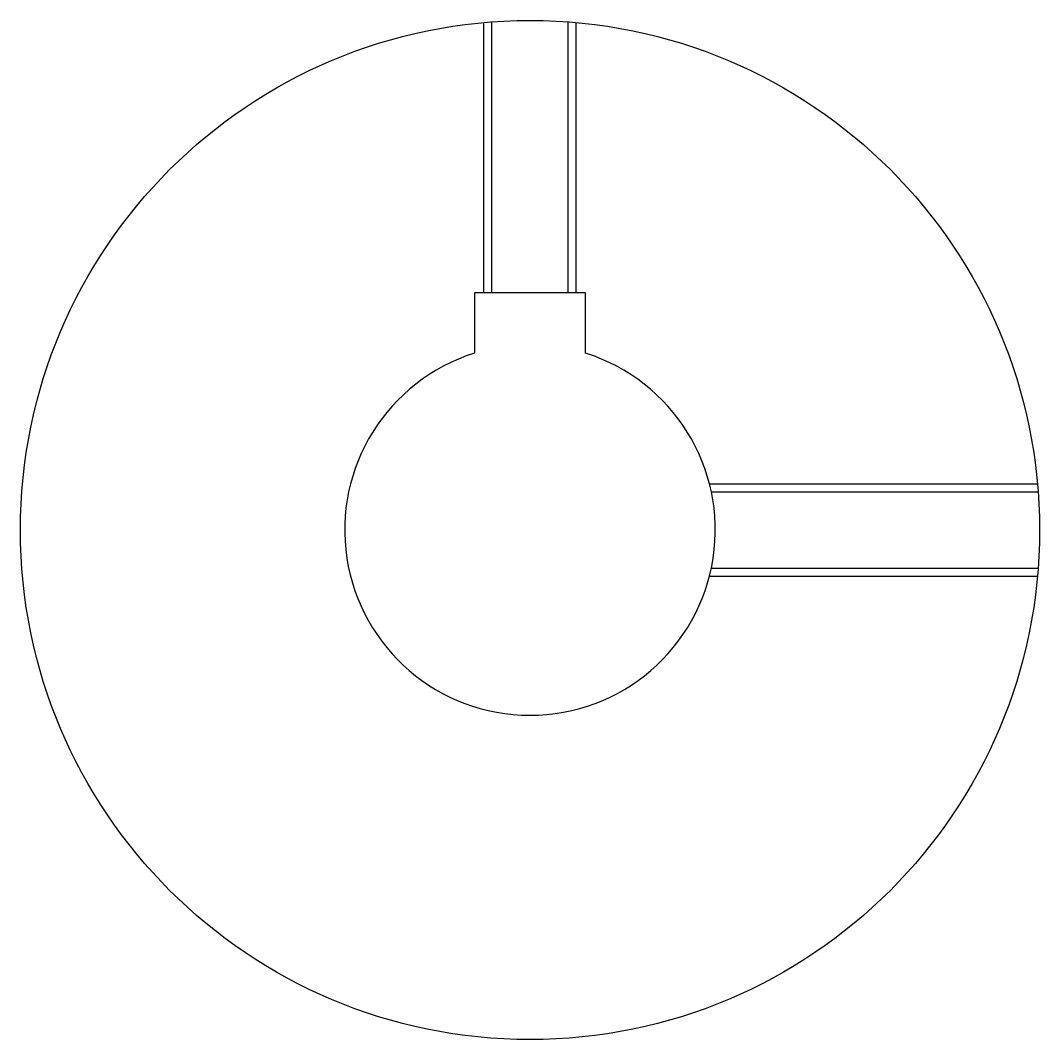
# Model space of a CAD drawing. Header units: metres. Extents: x 162 to 410, y 128 to 198.
# Drawn here: x 355 to 410, y 135.5 to 190.5 of the extents above.
import ezdxf

# ---------------------------------------------------------------- set-up
doc = ezdxf.new("R2010")
doc.units = ezdxf.units.M

msp = doc.modelspace()

# ---------------------------------------------------------------- linework, layer by layer
at = {"color": 4}
for points in [[(380, 175.800003), (380, 190.386124)], [(380.434998, 175.800003), (380.434998, 190.422363)], [(384.565002, 175.800003), (384.565002, 190.422363)], [(385, 175.800003), (385, 190.386124)], [(385.5, 172.539398), (385.5, 175.800003), (379.5, 175.800003), (379.5, 172.539398)], [(392.182465, 165.5), (409.886108, 165.5)], [(392.284485, 165.065002), (409.922363, 165.065002)], [(392.284485, 160.934998), (409.922363, 160.934998)], [(392.182465, 160.5), (409.886108, 160.5)]]:
    msp.add_lwpolyline(points, dxfattribs=at)
msp.add_circle((382.5, 163), 27.5, dxfattribs=at)
msp.add_arc((382.5, 163), 10, 107.4576027, 72.5423973, dxfattribs=at)

doc.saveas('drawing.dxf')
